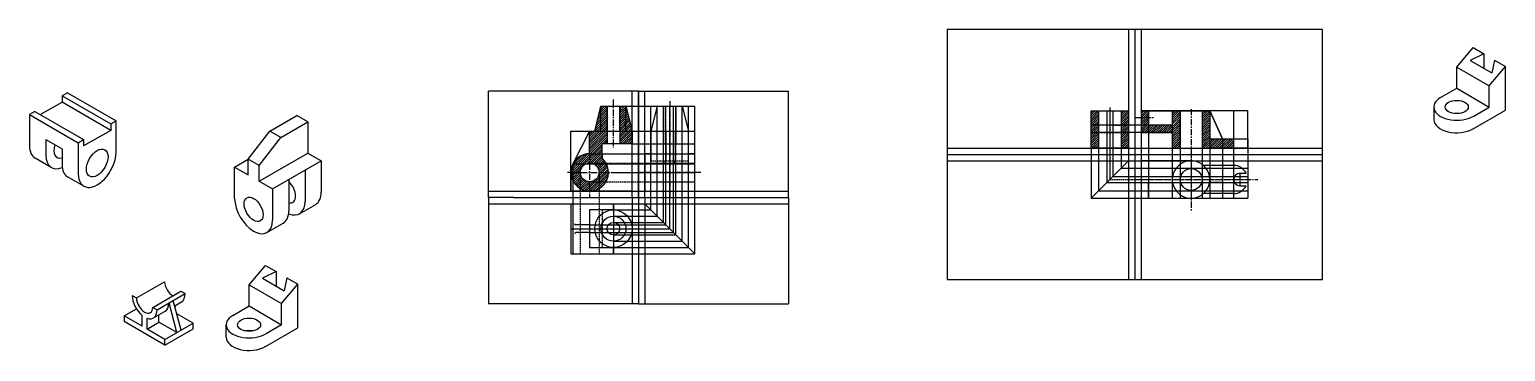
# Model space of a CAD drawing. Header units: inches. Extents: x -54 to 2307, y 21 to 536.
import ezdxf

# ---------------------------------------------------------------- set-up
doc = ezdxf.new("R2010")
doc.units = ezdxf.units.IN
doc.header["$MEASUREMENT"] = 0
doc.linetypes.add('CENTER', pattern=[2, 1.25, -0.25, 0.25, -0.25])
doc.linetypes.add('HIDDEN', pattern=[0.375, 0.25, -0.125])
for name, color, linetype in [('center', 20, 'CENTER'), ('construction', 252, 'Continuous'), ('drawing', 7, 'Continuous'), ('hidden', 80, 'HIDDEN'), ('TIMEPASS', 252, 'HIDDEN')]:
    doc.layers.add(name, color=color, linetype=linetype)

msp = doc.modelspace()

# ---------------------------------------------------------------- hatches: boundary and pattern name
at = {"layer": 'drawing', "ltscale": 8}
h = msp.add_hatch(dxfattribs=at)
h.set_pattern_fill('ANSI31', color=256, scale=20)
h.paths.add_polyline_path([(869.8, 413.2), (859.8, 413.2), (849.8, 373.2), (841.8, 373.2), (841.8, 337.2, 5.420551), (861.8, 329.5), (861.8, 337.2), (861.8, 353.2), (869.8, 353.2)])
h.paths.add_polyline_path([(856.8, 307.2, -1), (826.8, 307.2, -1)], flags=16)
h.paths.add_polyline_path([(909.8, 373.2), (899.8, 413.2), (889.8, 413.2), (889.8, 353.2), (909.8, 353.2)])
h = msp.add_hatch(dxfattribs=at)
h.set_pattern_fill('ANSI31', color=256, scale=20)
h.paths.add_polyline_path([(1655.7, 405.9), (1643.7, 405.9), (1643.7, 345.9), (1655.7, 345.9)])
h.paths.add_polyline_path([(1703.7, 405.9), (1691.7, 405.9), (1691.7, 345.9), (1703.7, 345.9)])
h = msp.add_hatch(dxfattribs=at)
h.set_pattern_fill('ANSI31', color=256, scale=20)
h.paths.add_polyline_path([(1786.2, 405.9), (1773.7, 405.9), (1773.7, 382.9), (1735.7, 382.9), (1735.7, 405.9), (1723.7, 405.9), (1723.7, 370.9), (1773.7, 370.9), (1773.7, 345.9), (1786.2, 345.9)])
h.paths.add_polyline_path([(1833.7, 405.9), (1821.2, 405.9), (1821.2, 345.9), (1833.7, 345.9), (1871.7, 345.9), (1871.7, 360.9), (1833.7, 360.9)])

# ---------------------------------------------------------------- linework, layer by layer
at = {"layer": 'center', "ltscale": 8}
for p, q in [((879.3, 423.9), (879.3, 347.2)), ((969.8, 421), (969.8, 267.2)), ((1673.7, 411.2), (1673.7, 340.5)), ((1803.7, 408.6), (1803.7, 340.5)), ((1713.7, 394.9), (1743.7, 394.9)), ((841.8, 337.2), (841.8, 267.2)), ((1803.7, 340.5), (1803.7, 246.2)), ((811.8, 307.2), (806.5, 307.2)), ((811.8, 307.2), (879.4, 307.2)), ((1019.8, 307.2), (919.8, 307.2)), ((1713.7, 313.9), (1713.7, 313.9)), ((1713.7, 313.9), (1713.7, 313.9)), ((1713.7, 313.9), (1713.7, 313.9)), ((1713.7, 313.9), (1713.7, 313.9)), ((1713.7, 313.9), (1746, 313.9)), ((1713.7, 295.9), (1910.2, 295.9)), ((1881.7, 305.9), (1881.7, 285.9)), ((1713.7, 277.9), (1745.9, 277.9))]:
    msp.add_line(p, q, dxfattribs=at)
at = {"layer": 'construction', "ltscale": 8}
for p, q in [((1703.7, 535.9), (1703.7, 135.9)), ((1723.7, 535.9), (1723.7, 325.9)), ((909.8, 267.2), (909.8, 437.2)), ((929.8, 267.2), (929.8, 437.2)), ((849.8, 373.2), (859.8, 413.2)), ((859.8, 413.2), (909.8, 413.2)), ((859.8, 373.2), (859.8, 413.2)), ((869.8, 373.5), (869.8, 413.5)), ((889.8, 373.4), (889.8, 413.4)), ((899.8, 373.2), (899.8, 413.2)), ((909.8, 413.2), (1009.8, 413.2)), ((939.8, 247.2), (939.8, 413.2)), ((949.8, 237.2), (949.8, 413.2)), ((959.8, 227.2), (959.8, 413.2)), ((963.8, 223.2), (963.8, 413.2)), ((969.8, 217.2), (969.8, 413.2)), ((975.8, 211.2), (975.8, 413.2)), ((979.8, 207.2), (979.8, 413.2)), ((989.8, 197.2), (989.8, 413.2)), ((999.8, 187.2), (999.8, 413.2)), ((1009.8, 177.2), (1009.8, 413.2)), ((1643.7, 345.9), (1643.7, 405.9)), ((1643.7, 405.9), (1703.7, 405.9)), ((1655.7, 405.9), (1655.7, 345.9)), ((1668.7, 405.9), (1668.7, 345.9)), ((1673.7, 405.9), (1673.7, 345.9)), ((1678.7, 405.9), (1678.7, 345.9)), ((1691.7, 405.9), (1691.7, 345.9)), ((1703.7, 405.9), (1703.7, 345.9)), ((1894.2, 405.9), (1723.7, 405.9)), ((1723.7, 405.9), (1735.7, 405.9)), ((1735.7, 405.9), (1735.7, 370.9)), ((1773.7, 405.9), (1773.7, 345.9)), ((1786.2, 405.9), (1786.2, 345.9)), ((1821.2, 405.9), (1821.2, 345.9)), ((1833.7, 405.9), (1833.7, 345.9)), ((1853.7, 360.9), (1833.7, 405.9)), ((1871.7, 405.9), (1871.7, 345.9)), ((1894.2, 345.9), (1894.2, 405.9)), ((1723.7, 382.9), (1643.7, 382.9)), ((1773.7, 382.9), (1723.7, 382.9)), ((811.8, 277.2), (811.8, 373.2)), ((811.8, 373.2), (909.8, 373.2)), ((841.8, 337.2), (841.8, 373.2)), ((841.8, 373.2), (849.8, 373.2)), ((869.8, 373.5), (869.8, 353.5)), ((889.8, 373.4), (889.8, 353.4)), ((909.8, 373.2), (1009.8, 373.2)), ((1723.7, 370.9), (1643.7, 370.9)), ((1723.7, 370.9), (1723.7, 345.9)), ((1773.7, 370.9), (1723.7, 370.9)), ((1735.7, 370.9), (1735.7, 265.9)), ((1833.7, 360.9), (1894.2, 360.9)), ((1833.7, 360.9), (1853.7, 360.9)), ((1853.7, 360.9), (1853.7, 265.9)), ((841.8, 337.2), (1009.8, 337.2)), ((909.8, 353.2), (1009.8, 353.2)), ((1413.7, 345.9), (2013.7, 345.9)), ((1703.7, 345.9), (1643.7, 345.9)), ((1643.7, 345.9), (1643.7, 265.9)), ((1655.7, 345.9), (1655.7, 277.9)), ((1668.7, 345.9), (1668.7, 290.9)), ((1673.7, 340.5), (1673.7, 295.9)), ((1678.7, 345.9), (1678.7, 300.9)), ((1691.7, 345.9), (1691.7, 313.9)), ((1723.7, 345.9), (1894.2, 345.9)), ((1773.7, 345.9), (1773.7, 265.9)), ((1786.2, 345.9), (1786.2, 265.9)), ((1821.2, 345.9), (1821.2, 265.9)), ((1833.7, 345.9), (1833.7, 265.9)), ((1871.7, 345.9), (1871.7, 265.9)), ((1894.2, 345.9), (1894.2, 265.9)), ((815.1, 320.8), (815.1, 177.2)), ((815.1, 320.8), (1009.8, 320.8)), ((879.4, 307.2), (1009.8, 307.2)), ((1413.7, 325.9), (1713.7, 325.9)), ((1703.7, 325.9), (1643.7, 265.9)), ((1691.7, 313.9), (1894.2, 313.9)), ((1713.7, 325.9), (2013.7, 325.9)), ((1668.7, 290.9), (1894.2, 290.9)), ((1678.7, 300.9), (1894.2, 300.9)), ((1833.3, 300.9), (1853.7, 300.9)), ((679.8, 277.2), (1159.8, 277.2)), ((909.8, 277.2), (811.8, 277.2)), ((909.8, 267.2), (909.8, 97.2)), ((929.8, 267.2), (929.8, 97.2)), ((1643.7, 265.9), (1894.2, 265.9)), ((1655.7, 277.9), (1894.2, 277.9)), ((1723.7, 265.9), (1723.7, 135.9)), ((679.8, 257.2), (815.1, 257.2)), ((811.8, 257.2), (811.8, 177.2)), ((879.8, 257.2), (879.8, 177.2)), ((879.8, 257.2), (1159.8, 257.2)), ((879.8, 247.2), (939.8, 247.2)), ((879.8, 237.2), (949.8, 237.2)), ((929.8, 257.2), (1009.8, 177.2)), ((811.8, 217.2), (909.8, 217.2)), ((841.8, 223.2), (963.8, 223.2)), ((879.8, 227.2), (959.8, 227.2)), ((909.8, 217.2), (969.8, 217.2)), ((841.8, 211.2), (975.8, 211.2)), ((879.8, 207.2), (979.8, 207.2)), ((879.8, 197.2), (989.8, 197.2)), ((811.8, 177.2), (909.8, 177.2)), ((879.8, 187.2), (999.8, 187.2)), ((879.8, 177.2), (1009.8, 177.2))]:
    msp.add_line(p, q, dxfattribs=at)
msp.add_lwpolyline([(811.8, 307.2), (811.8, 277.2), (841.8, 277.2)], dxfattribs=at)
at = {"layer": 'Defpoints'}
for p, q in [((330.3, 373.2), (373.6, 398.2)), ((347.6, 363.2), (390.9, 388.2)), ((390.9, 388.2), (373.6, 398.2)), ((390.9, 388.2), (390.9, 338.2)), ((295.6, 328.2), (330.3, 373.2)), ((313, 318.2), (347.6, 363.2)), ((347.6, 363.2), (330.3, 373.2)), ((313, 293.2), (390.9, 338.2)), ((390.9, 338.2), (412.5, 325.7)), ((274, 315.7), (295.6, 328.2)), ((274, 265.7), (274, 315.7)), ((274, 315.7), (295.6, 303.2)), ((295.6, 303.2), (295.6, 328.2)), ((313, 318.2), (295.6, 328.2)), ((313, 293.2), (313, 318.2)), ((334.6, 280.7), (412.5, 325.7)), ((386.6, 310.7), (386.6, 260.7)), ((412.5, 325.7), (412.5, 275.7)), ((313, 293.2), (334.6, 280.7)), ((360.6, 295.7), (360.6, 245.7)), ((334.6, 280.7), (334.6, 230.7)), ((377.7, 241), (403.7, 256)), ((325.7, 211), (351.7, 226)), ((297.1, 127.5), (323.1, 158.5)), ((340.4, 148.5), (318.7, 138)), ((323.1, 158.5), (340.4, 148.5)), ((340.4, 148.5), (340.4, 125.5)), ((117, 106.3), (162, 132.3)), ((297.1, 93.5), (297.1, 127.5)), ((297.1, 127.5), (349, 97.5)), ((318.7, 138), (353.4, 118)), ((349, 97.5), (375, 128.5)), ((357.7, 138.5), (353.4, 118)), ((357.7, 138.5), (375, 128.5)), ((375, 78.5), (375, 128.5)), ((110.1, 110.3), (117, 106.3)), ((143, 91.3), (188, 117.3)), ((149.9, 87.3), (194.9, 113.3)), ((181.5, 51), (169, 98.3)), ((188.4, 55), (175.9, 102.3)), ((178.1, 94), (189.1, 100.4)), ((178.9, 90.8), (178.9, 94.5)), ((188, 117.3), (194.9, 113.3)), ((349, 63.5), (349, 97.5)), ((97.5, 77.5), (117, 88.8)), ((97.5, 77.5), (97.5, 68.5)), ((126.1, 61), (97.5, 77.5)), ((126.1, 61), (126.1, 78.4)), ((133.9, 56.5), (133.9, 73.9)), ((143, 91.3), (149.9, 87.3)), ((144.1, 74.4), (162.8, 85.2)), ((152.9, 67.5), (152.9, 79.5)), ((207.5, 66), (181.5, 81)), ((271.1, 78.5), (297.1, 93.5)), ((297.1, 93.5), (349, 63.5)), ((375, 58.5), (375, 78.5)), ((162.5, 31), (97.5, 68.5)), ((133.9, 56.5), (152.9, 67.5)), ((162.5, 40), (133.9, 56.5)), ((181.5, 51), (152.9, 67.5)), ((162.5, 40), (207.5, 66)), ((162.5, 31), (207.5, 57)), ((162.5, 31), (207.5, 57)), ((207.5, 57), (207.5, 66)), ((349, 63.5), (323.1, 48.5)), ((323.1, 28.5), (375, 58.5)), ((162.5, 31), (162.5, 40)), ((162.5, 31), (162.5, 31))]:
    msp.add_line(p, q, dxfattribs=at)
msp.add_lwpolyline([(260.3, 43.5), (260.3, 63.5)], dxfattribs=at)
for centre, major_axis, start_param, end_param in [((356.3, 278.2), (10.7, -18.6), 5.787539, 8.349628), ((304.3, 248.2), (21.4, -37.1), 3.926991, 7.068583), ((356.3, 278.2), (21.4, -37.1), 5.632048, 7.068583), ((382.2, 293.2), (21.4, -37.1), 6.283185, 7.068583), ((330.3, 263.2), (21.4, -37.1), 6.283185, 7.068583), ((175, 124.8), (9.2, -15.9), 3.926991, 5.497787), ((130, 98.8), (14.1, -24.4), 3.926991, 5.300865), ((130, 98.8), (9.2, -15.9), 3.926991, 7.068583), ((148.7, 109.6), (14.1, -24.4), 6.283185, 7.068583), ((175, 124.8), (14.1, -24.4), 6.283185, 7.068583), ((130, 98.8), (14.1, -24.4), 5.69471, 7.068583), ((297.1, 63.5), (-36.7, 0), 5.497787, 8.63938), ((297.1, 43.5), (-18.4, 0), 10.655737, 11.335411), ((297.1, 43.5), (-36.7, 0), 6.283185, 8.63938)]:
    msp.add_ellipse(centre, major_axis=major_axis, ratio=0.57735, start_param=start_param, end_param=end_param, dxfattribs=at)
for centre, major_axis in [((304.3, 248.2), (10.7, -18.6)), ((297.1, 63.5), (-18.4, 0))]:
    msp.add_ellipse(centre, major_axis=major_axis, ratio=0.57735, dxfattribs=at)
at = {"layer": 'drawing', "ltscale": 8}
for p, q in [((2013.7, 535.9), (1413.7, 535.9)), ((1413.7, 535.9), (1413.7, 135.9)), ((1713.7, 535.9), (1713.7, 135.9)), ((2013.7, 135.9), (2013.7, 535.9)), ((2228.6, 475.9), (2254.6, 506.9)), ((2271.9, 496.9), (2250.2, 486.4)), ((2254.6, 506.9), (2271.9, 496.9)), ((2271.9, 496.9), (2271.9, 473.9)), ((2228.6, 441.9), (2228.6, 475.9)), ((2228.6, 475.9), (2280.5, 445.9)), ((2250.2, 486.4), (2284.9, 466.4)), ((2280.5, 445.9), (2306.5, 476.9)), ((2289.2, 486.9), (2284.9, 466.4)), ((2289.2, 486.9), (2306.5, 476.9)), ((2306.5, 406.9), (2306.5, 476.9)), ((6.5, 434.8), (-2.1, 429.8)), ((-2.1, 429.8), (75.8, 384.8)), ((-2.1, 429.8), (-2.1, 419.8)), ((6.5, 434.8), (84.5, 389.8)), ((919.8, 437.2), (679.8, 437.2)), ((679.8, 420.2), (679.8, 437.2)), ((919.8, 417.2), (919.8, 437.2)), ((919.8, 437.2), (919.8, 117.2)), ((919.8, 437.2), (1159.8, 437.2)), ((1159.8, 267.2), (1159.8, 437.2)), ((2202.6, 426.9), (2228.6, 441.9)), ((2228.6, 441.9), (2280.5, 411.9)), ((2280.5, 411.9), (2280.5, 445.9)), ((-45.4, 404.8), (-54.1, 399.8)), ((-45.4, 404.8), (32.5, 359.8)), ((-36.8, 399.8), (-2.1, 419.8)), ((75.8, 374.5), (-2.1, 419.8)), ((679.8, 267.2), (679.8, 420.2)), ((849.8, 373.2), (859.8, 413.2)), ((859.8, 413.2), (899.8, 413.2)), ((869.8, 413.5), (869.8, 353.2)), ((889.8, 413.2), (889.8, 353.4)), ((899.8, 413.2), (909.8, 373.2)), ((919.8, 267.2), (919.8, 417.2)), ((949.8, 413.2), (939.8, 373.2)), ((949.8, 413.2), (989.8, 413.2)), ((989.8, 413.2), (999.8, 373.2)), ((1643.7, 405.9), (1703.7, 405.9)), ((1643.7, 345.9), (1643.7, 405.9)), ((1655.7, 405.9), (1655.7, 345.9)), ((1691.7, 405.9), (1691.7, 345.9)), ((1703.7, 405.9), (1703.7, 345.9)), ((1735.7, 405.9), (1723.7, 405.9)), ((1723.7, 405.9), (1723.7, 370.9)), ((1735.7, 382.9), (1735.7, 405.9)), ((1735.7, 405.9), (1773.7, 405.9)), ((1786.2, 405.9), (1773.7, 405.9)), ((1773.7, 405.9), (1773.7, 382.9)), ((1786.2, 345.9), (1786.2, 405.9)), ((1786.2, 405.9), (1833.7, 405.9)), ((1821.2, 405.9), (1821.2, 345.9)), ((1833.7, 405.9), (1833.7, 360.9)), ((1833.7, 405.9), (1853.7, 360.9)), ((2191.8, 411.9), (2191.8, 391.9)), ((2254.6, 396.9), (2280.5, 411.9)), ((2254.6, 376.9), (2306.5, 406.9)), ((2254.6, 376.9), (2306.5, 406.9)), ((-54.1, 399.8), (23.9, 354.8)), ((-54.1, 399.8), (-54.1, 349.8)), ((75.8, 384.8), (84.5, 389.8)), ((75.8, 384.8), (75.8, 374.5)), ((84.5, 339.8), (84.5, 389.8)), ((1773.7, 382.9), (1735.7, 382.9)), ((-28.1, 359.8), (-28.1, 334.8)), ((-28.1, 359.8), (-2.1, 344.8)), ((23.9, 354.8), (32.5, 359.8)), ((23.9, 354.8), (23.9, 304.8)), ((75.8, 374.5), (32.5, 349.5)), ((32.5, 359.8), (32.5, 349.5)), ((841.8, 373.2), (815.1, 320.8)), ((841.8, 337.2), (841.8, 373.2)), ((841.8, 373.2), (849.8, 373.2)), ((909.8, 373.2), (909.8, 353.2)), ((939.8, 373.2), (939.8, 337.2)), ((939.8, 373.2), (999.8, 373.2)), ((963.8, 373.2), (963.8, 325.2)), ((975.8, 373.2), (975.8, 325.2)), ((999.8, 337.2), (999.8, 373.2)), ((1723.7, 370.9), (1773.7, 370.9)), ((1773.7, 370.9), (1773.7, 345.9)), ((1833.7, 360.9), (1871.7, 360.9)), ((1871.7, 360.9), (1894.2, 360.9)), ((1871.7, 360.9), (1871.7, 345.9)), ((1894.2, 360.9), (1894.2, 345.9)), ((-2.1, 344.8), (-2.1, 319.8)), ((861.8, 337.2), (861.8, 353.2)), ((909.8, 353.2), (861.8, 353.2)), ((861.8, 337.2), (861.8, 329.5)), ((939.8, 337.2), (929.8, 337.2)), ((929.8, 337.2), (929.8, 277.2)), ((939.8, 337.2), (963.8, 337.2)), ((975.8, 337.2), (999.8, 337.2)), ((1009.8, 337.2), (999.8, 337.2)), ((1009.8, 277.2), (1009.8, 337.2)), ((1413.7, 335.9), (2013.7, 335.9)), ((1703.7, 345.9), (1643.7, 345.9)), ((1773.7, 345.9), (1786.2, 345.9)), ((1786.2, 345.9), (1833.7, 345.9)), ((1894.2, 345.9), (1833.7, 345.9)), ((-19.2, 315.2), (-45.2, 330.2)), ((1803.7, 325.9), (1723.7, 325.9)), ((1723.7, 325.9), (1723.7, 265.9)), ((1735.7, 325.9), (1735.7, 300.9)), ((1871.7, 318.4), (1823.5, 318.4)), ((32.7, 285.2), (6.8, 300.2)), ((1735.7, 300.9), (1774.1, 300.9)), ((1735.7, 265.9), (1735.7, 290.9)), ((1735.7, 290.9), (1774.1, 290.9)), ((1820.5, 300.9), (1821.2, 300.9)), ((1821.2, 290.9), (1820.5, 290.9)), ((1833.3, 300.9), (1853.7, 300.9)), ((1853.7, 290.9), (1833.3, 290.9)), ((1853.7, 300.9), (1853.7, 290.9)), ((1881.7, 305.9), (1891.9, 305.9)), ((1881.7, 285.9), (1891.9, 285.9)), ((719.8, 267.2), (679.8, 267.2)), ((679.8, 267.2), (679.8, 97.2)), ((719.8, 267.2), (1119.8, 267.2)), ((919.8, 267.2), (919.8, 117.2)), ((929.8, 277.2), (1009.8, 277.2)), ((1119.8, 267.2), (1159.8, 267.2)), ((1159.8, 267.2), (1159.8, 97.2)), ((1723.7, 265.9), (1803.7, 265.9)), ((1871.7, 273.4), (1823.5, 273.4)), ((811.8, 257.2), (811.8, 177.2)), ((811.8, 257.2), (879.8, 257.2)), ((879.8, 247.2), (841.8, 247.2)), ((841.8, 247.2), (841.8, 187.2)), ((879.8, 247.2), (879.8, 257.2)), ((841.8, 223.2), (819.8, 223.2)), ((841.8, 211.2), (819.8, 211.2)), ((811.8, 177.2), (879.8, 177.2)), ((841.8, 187.2), (879.8, 187.2)), ((879.8, 177.2), (879.8, 187.2)), ((1413.7, 135.9), (1513.7, 135.9)), ((1513.7, 135.9), (2013.7, 135.9)), ((919.8, 97.2), (679.8, 97.2)), ((919.8, 117.2), (919.8, 97.2)), ((919.8, 97.2), (1159.8, 97.2))]:
    msp.add_line(p, q, dxfattribs=at)
for centre, radius in [((841.8, 307.2), 15), ((1803.7, 295.9), 17.5), ((879.8, 217.2), 30), ((879.8, 217.2), 20), ((879.8, 217.2), 10)]:
    msp.add_circle(centre, radius, dxfattribs=at)
for centre, radius, start, end in [((841.8, 307.2), 30, 90, 48.1897), ((961.8, 324.8), 2.03, 270, 10.2451), ((977.8, 325.2), 2, 180, 270), ((1803.7, 295.9), 30, 189.5941, 170.4059), ((1871.7, 295.9), 22.5, 26.3878, 90), ((1881.7, 295.9), 10, 90, 270), ((1871.7, 295.9), 22.5, 270, 333.6122), ((820.1, 225.5), 2.36, 174.741, 262.4038), ((820.2, 209), 2.18, 99.1421, 180)]:
    msp.add_arc(centre, radius, start, end, dxfattribs=at)
for centre, major_axis, start_param, end_param in [((2228.6, 411.9), (-36.7, 0), 5.497787, 8.63938), ((2228.6, 391.9), (-36.7, 0), 6.283185, 8.63938), ((-23.8, 367.3), (-21.4, -37.1), 5.497787, 6.283185), ((2.2, 352.3), (-21.4, -37.1), 5.497787, 6.934323), ((2.2, 352.3), (-12.2, -21.2), 5.073756, 6.815903), ((54.2, 322.3), (-21.4, -37.1), 5.497787, 8.63938), ((28.2, 337.3), (-21.4, -37.1), 5.497787, 6.283185)]:
    msp.add_ellipse(centre, major_axis=major_axis, ratio=0.57735, start_param=start_param, end_param=end_param, dxfattribs=at)
for centre, major_axis in [((2228.6, 411.9), (-18.4, 0)), ((54.2, 322.3), (-12.2, -21.2))]:
    msp.add_ellipse(centre, major_axis=major_axis, ratio=0.57735, dxfattribs=at)
at = {"layer": 'hidden', "ltscale": 8}
for p, q in [((959.8, 413.2), (959.8, 353.2)), ((979.8, 413.2), (979.8, 353.2)), ((1668.7, 405.9), (1668.7, 382.9)), ((1678.7, 405.9), (1678.7, 382.9)), ((1668.7, 382.9), (1643.7, 382.9)), ((1678.7, 382.9), (1703.7, 382.9)), ((1643.7, 370.9), (1703.7, 370.9)), ((939.8, 353.2), (999.8, 353.2)), ((939.8, 337.2), (939.8, 325.6)), ((999.8, 325.6), (999.8, 337.2)), ((929.8, 322.2), (1009.8, 322.2)), ((939.8, 325.6), (999.8, 325.6)), ((929.8, 292.2), (1009.8, 292.2)), ((826.8, 257.2), (826.8, 177.2)), ((856.8, 257.2), (856.8, 177.2)), ((861.8, 247.2), (861.8, 187.2)), ((879.8, 247.2), (879.8, 187.2))]:
    msp.add_line(p, q, dxfattribs=at)
at = {"layer": 'TIMEPASS', "ltscale": 8}
for p, q in [((1803.7, 340.5), (1803.7, 265.9)), ((826.8, 307.2), (826.8, 257.2)), ((841.8, 322.2), (1009.8, 322.2)), ((856.8, 307.2), (856.8, 257.2)), ((841.8, 292.2), (1009.8, 292.2)), ((1673.7, 295.9), (1894.2, 295.9))]:
    msp.add_line(p, q, dxfattribs=at)

doc.saveas('drawing.dxf')
